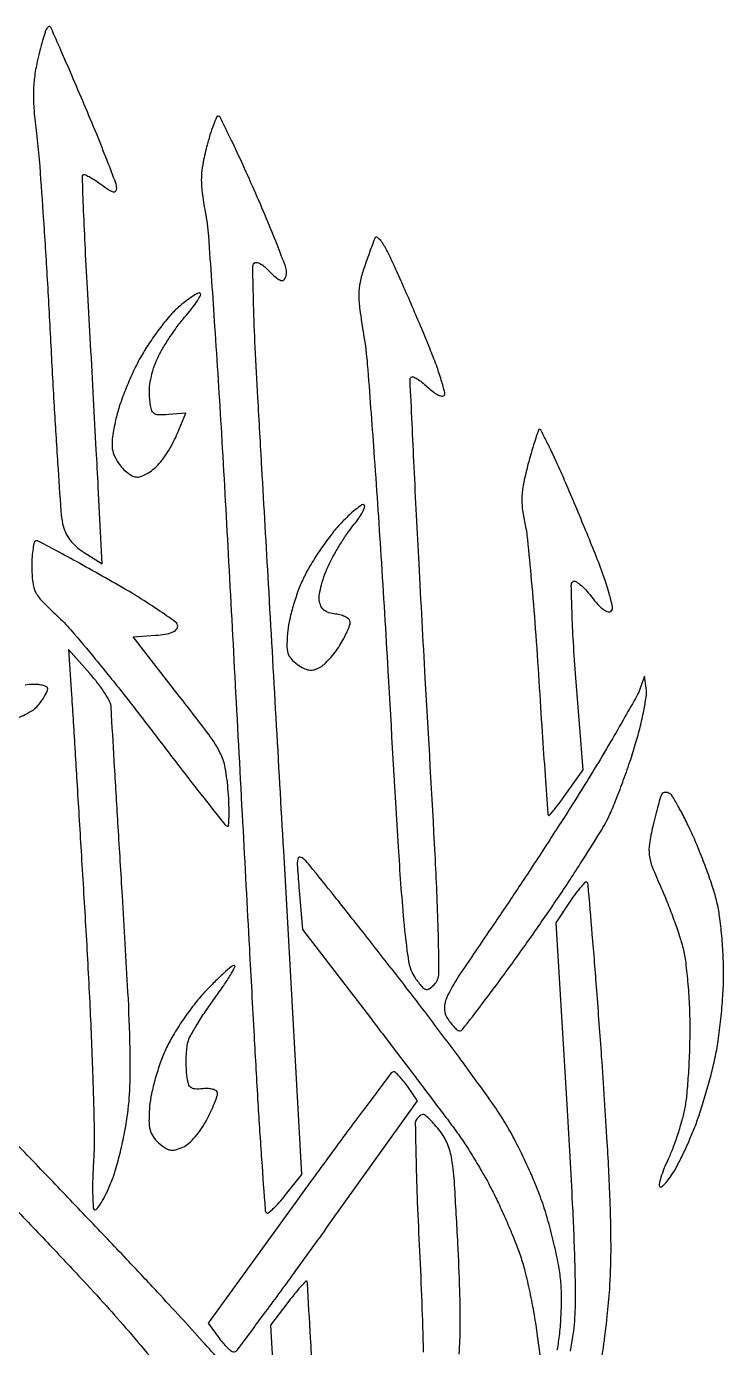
# Model space of a CAD drawing. Extents: x 0.5 to 33.1, y 0.3 to 33.5.
# Drawn here: x 21.99 to 33.11, y 11.34 to 32.39 of the extents above; entities that cross this region are included whole.
import ezdxf

# ---------------------------------------------------------------- set-up
doc = ezdxf.new("R2010")
doc.units = 0
doc.header["$MEASUREMENT"] = 0

msp = doc.modelspace()

# ---------------------------------------------------------------- linework, layer by layer
for points in [[(22.375317, 32.386279, 0.244953), (22.363025, 32.390908, 0.117207), (22.346748, 32.384899, 0.074443), (22.328645, 32.368515, 0.041497), (22.311728, 32.343979, 0.057462), (22.291403, 32.296684, 0.004487), (22.253087, 32.164492, 0.006072), (22.210599, 32.005415, 0.004604), (22.16773, 31.829964, 0.026224), (22.122482, 31.578449, 0.028589), (22.105512, 31.330747, 0.024008), (22.115885, 31.048763, 0.011448), (22.154894, 30.687864, -0.013684), (22.197977, 30.271872, -0.002), (22.258909, 29.425103, -0.00226), (22.322422, 28.423314, -0.001937), (22.380433, 27.3681, 0.001548), (22.435986, 26.343066, 0.002213), (22.492113, 25.43403, 0.001203), (22.54483, 24.665622, 0.03362), (22.572463, 24.466831, 0.05355), (22.615849, 24.332465, 0.055767), (22.68635, 24.212344, 0.052415), (22.785902, 24.104816, 0.038886), (22.915729, 24.007864), (23.200959, 23.827567), (23.139832, 25.047934, 0.000724), (23.109039, 25.645401, 0.000296), (23.065574, 26.456545, 0.000293), (23.017871, 27.327563, 0.000375), (22.972876, 28.1295, -0.001648), (22.934522, 28.845666, -0.002674), (22.907186, 29.454633, -0.000417), (22.886328, 29.99365, -0.187622), (22.897864, 30.02699, -0.330996), (22.921814, 30.032535, -0.019088), (22.993876, 29.997727, -0.022937), (23.082326, 29.945425, -0.01419), (23.18144, 29.876408, 0.013773), (23.306398, 29.789241, 0.082228), (23.378773, 29.75714, 0.273024), (23.417156, 29.768164, 0.191817), (23.4342, 29.810958, 0.090285), (23.418753, 29.895807, 0.002404), (23.282198, 30.253196, 0.004955), (23.115023, 30.672123, 0.003363), (22.916746, 31.14594, 0.000819), (22.716647, 31.6131, 0.001314), (22.544251, 32.010883, 0.000216), (22.390541, 32.362596, 0.079605)], [(25.051439, 30.9636, 0.302007), (25.02461, 30.945769, 0.009844), (24.974567, 30.819718, 0.015856), (24.921002, 30.661541, 0.009987), (24.86806, 30.473789, 0.018435), (24.805955, 30.193432, 0.039653), (24.783467, 29.97345, 0.037649), (24.795471, 29.745685, 0.01511), (24.844626, 29.437439, -0.029183), (24.895187, 29.050714, -0.001126), (24.995333, 27.610073, -0.002008), (25.10321, 25.903692, -0.001414), (25.211379, 23.9841, 0.000028), (25.322893, 21.902416, 0.000024), (25.440837, 19.704967, 0.000024), (25.548405, 17.70443, 0.000068), (25.623789, 16.307239, 0.001491), (25.684602, 15.241867, 0.002422), (25.743353, 14.337139, 0.000354), (25.79989, 13.535342, 0.180496), (25.820412, 13.490388, 0.375653), (25.851665, 13.4883, 0.022599), (25.929805, 13.553738, 0.024882), (26.024087, 13.649294, 0.014772), (26.127106, 13.771753), (26.38701, 14.099908), (26.095887, 19.253504, 0.000069), (25.975548, 21.378579, 0.000069), (25.854706, 23.502087, 0.000068), (25.748759, 25.3549, 0.000277), (25.683656, 26.4798, -0.003006), (25.641775, 27.279075, -0.004793), (25.616632, 27.96287, -0.00125), (25.60196, 28.557498, -0.199729), (25.625553, 28.617949, -0.239219), (25.661121, 28.630323, -0.079407), (25.715562, 28.613883, -0.058446), (25.779554, 28.572999, -0.037506), (25.843491, 28.512199, 0.021141), (25.90805, 28.446656, 0.025826), (25.973912, 28.39129, 0.025764), (26.032797, 28.351359, 0.136938), (26.069912, 28.341, 0.18215), (26.0972, 28.351282, 0.091016), (26.1204, 28.380653, 0.070934), (26.136119, 28.424337, 0.050987), (26.1414, 28.475989, 0.091093), (26.124393, 28.568567, 0.003062), (25.989503, 28.916867, 0.005703), (25.822428, 29.326787, 0.003934), (25.624303, 29.787289, 0.00372), (25.42204, 30.238266, 0.006037), (25.242722, 30.618059, 0.001592), (25.082569, 30.944273, 0.285184)], [(27.870369, 28.5525, 0.01029), (27.750126, 28.80228, 0.033819), (27.656579, 28.959463, 0.079957), (27.589841, 29.029115, 0.493808), (27.548986, 29.0178, 0.00751), (27.521642, 28.946931, 0.001628), (27.476652, 28.823666, 0.001697), (27.425523, 28.680636, 0.001623), (27.374593, 28.535119, 0.032381), (27.313992, 28.315028, 0.050157), (27.293603, 28.11915, 0.034803), (27.309618, 27.877181, 0.008267), (27.370905, 27.477619, -0.022769), (27.429288, 27.006136, -0.001443), (27.533503, 25.615211, -0.002119), (27.64592, 23.956294, -0.001573), (27.756568, 22.1229, 0.00071), (27.921058, 19.316825, 0.007235), (28.007807, 18.153659, 0.013871), (28.084263, 17.501209, 0.118632), (28.19275, 17.230026, 0.015125), (28.296216, 17.09306, 0.137618), (28.356527, 17.049997, 0.235135), (28.414276, 17.056686, 0.052096), (28.493921, 17.121264, 0.19762), (28.568424, 17.299873, 0.008403), (28.560164, 17.997882, 0.006414), (28.510501, 19.194851, 0.000667), (28.354014, 22.004985, -0.000929), (28.253319, 23.83044, -0.001529), (28.175748, 25.374657, -0.000126), (28.110818, 26.758646, -0.211059), (28.127731, 26.802331, -0.305166), (28.157459, 26.808141, -0.035272), (28.221258, 26.775744, -0.032875), (28.29926, 26.721676, -0.02059), (28.3833, 26.649, 0.026626), (28.468268, 26.577295, 0.041497), (28.549139, 26.526054, 0.050028), (28.615722, 26.499317, 0.273335), (28.651796, 26.508596, 0.266702), (28.664683, 26.556244, 0.008691), (28.608968, 26.754071, 0.014544), (28.529872, 26.991961, 0.009343), (28.425023, 27.26328, 0.00285), (28.296464, 27.573256, 0.00186), (28.144763, 27.929509, 0.001871), (27.99426, 28.275759, 0.003576)], [(24.765643, 28.137557, 0.329899), (24.733519, 28.142349, 0.019862), (24.644063, 28.090063, 0.023455), (24.535196, 28.013068, 0.014518), (24.41449, 27.91314, 0.035816), (24.276038, 27.77281, 0.01525), (24.110683, 27.566886, 0.014997), (23.946928, 27.335593, 0.019047), (23.810628, 27.112277, 0.019356), (23.689618, 26.874758, 0.013794), (23.571987, 26.600293, 0.013957), (23.4742, 26.331912, 0.028693), (23.415834, 26.116095, 0.012836), (23.367571, 25.852494, 0.056052), (23.360699, 25.69433, 0.081164), (23.390173, 25.56875, 0.046917), (23.462861, 25.431242, 0.044024), (23.529408, 25.346905, 0.044072), (23.609669, 25.275555, 0.047808), (23.691017, 25.226454, 0.112348), (23.759803, 25.2108, 0.093213), (23.830976, 25.224185, 0.03774), (23.920357, 25.267054, 0.035679), (24.012114, 25.329023, 0.03784), (24.092215, 25.402305, 0.034285), (24.170624, 25.498154, 0.016537), (24.258135, 25.630556, 0.016313), (24.340622, 25.77518, 0.022488), (24.404408, 25.910409), (24.536692, 26.227009), (24.260396, 26.205355, -0.026447), (24.093783, 26.201133, -0.186273), (24.020304, 26.231843, -0.163136), (23.981209, 26.306359, -0.019186), (23.958198, 26.495005, -0.044613), (23.959132, 26.646945, -0.032084), (23.986088, 26.814548, -0.030755), (24.03624, 26.985664, -0.031298), (24.106767, 27.148302, -0.020193), (24.192638, 27.301057, -0.011587), (24.307696, 27.47834, -0.011563), (24.431789, 27.651439, -0.018861), (24.545778, 27.791589, 0.014769), (24.64396, 27.910307, 0.02384), (24.719486, 28.017501, 0.020444), (24.770501, 28.105528, 0.328548)], [(30.175995, 25.9722, 0.319798), (30.159349, 25.96034, 0.003088), (30.109182, 25.812211, 0.008671), (30.054203, 25.636363, 0.005333), (29.995284, 25.427555, 0.014256), (29.923393, 25.128402, 0.037316), (29.894166, 24.90951, 0.043616), (29.899981, 24.709304, 0.026535), (29.939887, 24.475805, -0.030538), (29.982394, 24.214513, -0.00288), (30.043666, 23.56773, -0.00368), (30.106657, 22.794925, -0.002889), (30.163943, 21.956165, 0.000925), (30.21617, 21.144592, 0.001516), (30.263747, 20.457627, 0.00014), (30.308358, 19.843035, 0.180074), (30.318303, 19.821297, 0.439061), (30.33408, 19.821961, 0.004675), (30.41161, 19.915523, 0.010786), (30.501762, 20.031432, 0.006372), (30.604583, 20.173428), (30.86853, 20.547892), (30.754124, 22.012196, -0.004415), (30.714919, 22.578326, -0.006906), (30.69222, 23.066146, -0.002525), (30.68068, 23.483605, -0.198805), (30.704041, 23.543852, -0.336348), (30.743888, 23.550261, -0.046828), (30.81829, 23.501192, -0.038147), (30.908194, 23.416953, -0.022518), (31.002646, 23.304046, 0.021839), (31.105742, 23.180466, 0.050797), (31.195492, 23.100092, 0.081954), (31.267321, 23.064029, 0.278684), (31.3161, 23.07606, 0.253566), (31.336639, 23.145206, 0.016109), (31.284582, 23.357793, 0.01847), (31.195276, 23.637269, 0.008622), (31.060092, 23.992666, 0.002533), (30.912906, 24.35507, 0.001911), (30.747637, 24.75185, 0.001931), (30.589449, 25.123555, 0.004467), (30.467094, 25.40115, 0.004532), (30.365857, 25.62007, 0.007304), (30.275234, 25.804454, 0.002327), (30.194533, 25.96096, 0.279468)], [(27.378638, 24.763162, 0.360311), (27.341863, 24.766619, 0.01966), (27.241513, 24.692334, 0.023193), (27.120086, 24.585203, 0.014002), (26.985997, 24.44788, 0.022995), (26.839658, 24.273965, 0.013561), (26.680456, 24.053954, 0.013552), (26.53306, 23.825093, 0.022518), (26.423058, 23.623756, 0.023424), (26.334757, 23.419573, 0.016487), (26.25405, 23.182687, 0.016682), (26.191756, 22.950418, 0.033232), (26.16102, 22.762623, 0.016498), (26.146728, 22.535351, 0.076684), (26.162841, 22.405291, 0.113265), (26.213977, 22.312109, 0.058144), (26.314027, 22.223082, 0.037795), (26.413734, 22.163928, 0.081006), (26.498994, 22.137718, 0.093331), (26.580181, 22.141743, 0.064021), (26.666607, 22.174623, 0.061519), (26.73968, 22.226162, 0.023268), (26.828344, 22.314524, 0.022628), (26.916888, 22.42065, 0.025637), (26.991611, 22.530149, 0.014965), (27.054554, 22.64069, 0.017161), (27.107781, 22.749933, 0.016467), (27.146394, 22.844914, 0.087734), (27.156284, 22.899831, 0.20101), (27.139545, 22.940141, 0.070258), (27.088166, 22.978411, 0.056083), (27.012986, 23.009128, 0.040337), (26.92395, 23.026731, -0.047294), (26.814304, 23.049995, -0.099879), (26.738452, 23.091698, -0.112247), (26.690126, 23.155872, -0.070356), (26.663912, 23.246553, -0.078971), (26.665577, 23.346321, -0.023431), (26.69915, 23.495648, -0.022875), (26.75323, 23.662319, -0.022841), (26.822333, 23.823438, -0.015782), (26.90892, 23.988784, -0.011261), (27.015735, 24.168408, -0.011386), (27.125441, 24.335208, -0.023744), (27.219798, 24.458808, 0.021309), (27.297081, 24.559027, 0.033331), (27.353765, 24.651971, 0.035744), (27.386682, 24.727799, 0.288499)], [(22.146951, 24.1956, 0.343426), (22.120901, 24.175315, 0.021999), (22.10009, 24.074509, 0.024774), (22.085383, 23.941405, 0.015129), (22.0806, 23.783375, 0.027405), (22.094282, 23.533932, 0.091606), (22.141309, 23.377653, 0.074237), (22.24644, 23.231384, 0.014088), (22.48245, 23.001972, -0.029575), (22.702966, 22.773928, -0.004894), (23.096845, 22.306007, -0.00536), (23.549371, 21.745474, -0.004718), (24.009706, 21.151148, 0.001745), (24.445446, 20.581614, 0.002788), (24.82211, 20.098436, 0.000572), (25.155975, 19.676042, 0.140125), (25.194978, 19.648059, 0.49433), (25.217006, 19.662312, 0.012037), (25.224576, 19.80178, 0.01681), (25.223951, 19.982496, 0.009471), (25.211672, 20.201471, 0.025759), (25.164066, 20.575896, 0.074221), (25.080435, 20.823164, 0.042746), (24.905833, 21.101813, 0.004376), (24.432114, 21.719886), (23.695728, 22.663449), (24.051414, 22.689274, 0.021993), (24.208156, 22.707611, 0.05641), (24.317946, 22.738368, 0.091516), (24.383973, 22.780537, 0.207897), (24.4071, 22.833754, 0.242671), (24.372537, 22.900773, 0.006217), (24.084886, 23.100147, 0.011867), (23.730611, 23.327184, 0.007655), (23.310201, 23.574004, 0.002425), (22.884974, 23.812257, 0.003777), (22.516025, 24.013006, 0.00115), (22.194708, 24.183757, 0.122142)], [(23.005301, 22.0806), (22.666051, 22.4613), (22.71319, 21.7422, -0.00101), (22.740974, 21.304839, -0.000129), (22.798559, 20.364542, -0.000151), (22.866278, 19.248515, -0.000126), (22.93761, 18.0621, -0.00282), (23.00352, 16.846357, -0.003606), (23.049838, 15.725776, -0.003333), (23.075412, 14.793738, -0.021012), (23.065311, 14.31855, 0.008588), (23.05147, 14.018487, 0.014365), (23.051422, 13.765874, 0.008042), (23.060547, 13.561505, 0.396544), (23.087649, 13.536, 0.243741), (23.124038, 13.55486, 0.017079), (23.189066, 13.654043, 0.021124), (23.260656, 13.783872, 0.014134), (23.331912, 13.93785, 0.028406), (23.404956, 14.138978, 0.011488), (23.482434, 14.420467, 0.011324), (23.552149, 14.727934, 0.014115), (23.602306, 15.0165, 0.027801), (23.644724, 15.495756, 0.013663), (23.648011, 16.108212, 0.008084), (23.613679, 17.008249, 0.001822), (23.524976, 18.537528, -0.000238), (23.457578, 19.639122, -0.000366), (23.400375, 20.592991, -0.000116), (23.351587, 21.419882, -0.010708), (23.347075, 21.540828, 0.115975), (23.325769, 21.625402, 0.021692), (23.245638, 21.765003, 0.022179), (23.135363, 21.923182, 0.018683)], [(31.876117, 21.84572), (31.845681, 22.0383), (31.779615, 21.847874, -0.042687), (31.725264, 21.725925, -0.002811), (31.537021, 21.389556, -0.004057), (31.306836, 20.991181, -0.003018), (31.046536, 20.555049, -0.005135), (30.726726, 20.03854, -0.002529), (30.310021, 19.388033, -0.002509), (29.870547, 18.716968, -0.003656), (29.475908, 18.130277, 0.002272), (28.906003, 17.28807, 0.029777), (28.715219, 16.963068, 0.095702), (28.658846, 16.767365, 0.160102), (28.697171, 16.602096, 0.023441), (28.750608, 16.522674, 0.02888), (28.807903, 16.454217, 0.029533), (28.861326, 16.403732, 0.147655), (28.898774, 16.387682, 0.261866), (28.946765, 16.408003, 0.001461), (29.259607, 16.815183, 0.005656), (29.61367, 17.289846, 0.003501), (30.019401, 17.855088, 0.005181), (30.436092, 18.457407, 0.005785), (30.8249, 19.046629, 0.005361), (31.14478, 19.555727, 0.030269), (31.295623, 19.8387, 0.013459), (31.398194, 20.079749, 0.006763), (31.515308, 20.389135, 0.00671), (31.627858, 20.712522, 0.009878), (31.717249, 20.99972, 0.011106), (31.787493, 21.264008, 0.012987), (31.842004, 21.517768, 0.011981), (31.877185, 21.733489, 0.073745)], [(32.249379, 20.16673, 0.069355), (32.212328, 20.183058, 0.087892), (32.175172, 20.186834, 0.103991), (32.143746, 20.177753, 0.141883), (32.122702, 20.15733, 0.058077), (32.103535, 20.112306, 0.004041), (32.065653, 19.979746, 0.005696), (32.023455, 19.820405, 0.004254), (31.980433, 19.643826, 0.019461), (31.926316, 19.364781, 0.071051), (31.924377, 19.18494, 0.060932), (31.972648, 18.998077, 0.011831), (32.107989, 18.676327, -0.010383), (32.205484, 18.446412, -0.007307), (32.305941, 18.184064, -0.007377), (32.394723, 17.930113, -0.015328), (32.454908, 17.729101, -0.032196), (32.49897, 17.507051, -0.010532), (32.535775, 17.175209, -0.010446), (32.561237, 16.804091, -0.01161), (32.569996, 16.445097, -0.008354), (32.564419, 16.086113, -0.00754), (32.546846, 15.715019, -0.007576), (32.521045, 15.38299, -0.023684), (32.489778, 15.161211, -0.019599), (32.445443, 14.968932, -0.011729), (32.378534, 14.74411, -0.011736), (32.301302, 14.523104, -0.019939), (32.225132, 14.34271, 0.01403), (32.158364, 14.189657, 0.021294), (32.109861, 14.052846, 0.017099), (32.079675, 13.941142, 0.259375), (32.090295, 13.903905, 0.378295), (32.11961, 13.902083, 0.038085), (32.175846, 13.953159, 0.03294), (32.242928, 14.034199, 0.018902), (32.313302, 14.139809, 0.019766), (32.392569, 14.281365, 0.008318), (32.488313, 14.477413, 0.008214), (32.583843, 14.690621, 0.010596), (32.664154, 14.8896, 0.013286), (32.741121, 15.110083, 0.006675), (32.82713, 15.392177, 0.006623), (32.908359, 15.686429, 0.00975), (32.97121, 15.9471, 0.018597), (33.021823, 16.225384, 0.009598), (33.065424, 16.576577, 0.009528), (33.096481, 16.939912, 0.014234), (33.108509, 17.2584, 0.013917), (33.102769, 17.567795, 0.010886), (33.079892, 17.902946, 0.011038), (33.044889, 18.214162, 0.026286), (33.001715, 18.4428, 0.018886), (32.938954, 18.663581, 0.00853), (32.840917, 18.948138, 0.008431), (32.727104, 19.245346, 0.011404), (32.613656, 19.5097, 0.008215), (32.501941, 19.744181, 0.011298), (32.393382, 19.950862, 0.008139), (32.29675, 20.118654, 0.120181)], [(25.306802, 17.4276, 0.177677), (25.262751, 17.411436, 0.007878), (25.138383, 17.30255, 0.012468), (24.993618, 17.165009, 0.008507), (24.83576, 17.001898, 0.023464), (24.667126, 16.803751, 0.015015), (24.48947, 16.559145, 0.015089), (24.329505, 16.308451, 0.027104), (24.216066, 16.092448, 0.022532), (24.12866, 15.876334, 0.015881), (24.049316, 15.626505, 0.016068), (23.988598, 15.382226, 0.032183), (23.95945, 15.185565, 0.017338), (23.948407, 14.956305, 0.063502), (23.964826, 14.812109, 0.089706), (24.013028, 14.703923, 0.059359), (24.10261, 14.601092, 0.03571), (24.204515, 14.521321, 0.10581), (24.286481, 14.488397, 0.1099), (24.372886, 14.492531, 0.04022), (24.488598, 14.534393, 0.0753), (24.580438, 14.594281, 0.030493), (24.686008, 14.700641, 0.029318), (24.787582, 14.830956, 0.032942), (24.868954, 14.967446, 0.010014), (24.935062, 15.103701, 0.01239), (24.990885, 15.233232, 0.010784), (25.032419, 15.343387, 0.084953), (25.0416, 15.397032, 0.246104), (25.024282, 15.430084, 0.08165), (24.973259, 15.454269, 0.059006), (24.898071, 15.466542, 0.037074), (24.80895, 15.463852, -0.038997), (24.677302, 15.460384, -0.186656), (24.609966, 15.490509, -0.149877), (24.572049, 15.562722, -0.022687), (24.548917, 15.726156, -0.01927), (24.541901, 15.849751, -0.015076), (24.543511, 15.984125, -0.015328), (24.552634, 16.109248, -0.035632), (24.568968, 16.201807, -0.063797), (24.609536, 16.305378, -0.011116), (24.714571, 16.487564, -0.011914), (24.848445, 16.696871, -0.010431), (24.998026, 16.909201, 0.008567), (25.139265, 17.10811, 0.01578), (25.246149, 17.27532, 0.012182), (25.319758, 17.406043, 0.565701)], [(27.848789, 15.734444, 0.229891), (27.811914, 15.71562, 0.000409), (27.381971, 15.145427, 0.002847), (26.900892, 14.498698, 0.001744), (26.340632, 13.730904), (24.890165, 11.72852), (25.067428, 11.488759, 0.021791), (25.140371, 11.398596, 0.031469), (25.212952, 11.326204, 0.032282), (25.276611, 11.277141, 0.23252), (25.313906, 11.272069, 0.153254), (25.358481, 11.30429, 0.000476), (25.781157, 11.872214, 0.002636), (26.256367, 12.519091, 0.001639), (26.807356, 13.28272), (28.231591, 15.2703), (28.069035, 15.50295, 0.015728), (28.002565, 15.591981, 0.021937), (27.937283, 15.666919, 0.019218), (27.879765, 15.722901, 0.190628)]]:
    msp.add_lwpolyline(points, format="xyb", close=True)
for points in [[(21.820627, 21.353426, 0.018014), (22.068735, 21.478788, 0.096865), (22.184198, 21.575453, 0.018153), (22.2417, 21.651986, 0.02135), (22.290278, 21.728555, 0.020834), (22.325396, 21.795844, 0.110279), (22.3344, 21.836172, 0.263101), (22.31823, 21.864775, 0.061756), (22.266059, 21.88797, 0.048002), (22.190883, 21.903136, 0.030665), (22.10175, 21.906867, 0.042712), (21.973096, 21.893327, 0.008926)], [(30.457776, 11.30351, 0.020364), (30.495747, 11.56215, 0.013881), (30.518701, 11.858539, 0.013933), (30.52509, 12.153416, 0.021731), (30.512482, 12.407124, 0.023773), (30.475842, 12.665915, 0.010818), (30.404641, 13.00026, 0.010685), (30.314254, 13.350123, 0.014436), (30.216741, 13.661969, 0.017508), (30.094935, 13.978882, 0.010605), (29.929883, 14.345354, 0.01062), (29.750375, 14.70261, 0.018343), (29.584125, 14.990605, 0.015921), (29.354787, 15.331608, 0.003181), (28.922515, 15.92416, 0.00336), (28.410116, 16.607588, 0.003128), (27.876269, 17.3007, 0.001168), (27.360753, 17.958247, 0.001722), (26.904797, 18.532952, 0.000783), (26.513517, 19.021091, 0.033055), (26.422962, 19.1196, 0.146238), (26.357252, 19.153057, 0.42097), (26.319769, 19.126501, 0.057423), (26.314252, 18.997647, 0.003707), (26.344058, 18.622794), (26.398306, 17.999088), (27.47773, 16.592394, -0.000755), (27.913429, 16.022817, -0.000853), (28.329953, 15.47466, -0.000778), (28.682605, 15.007406, -0.004686), (28.863129, 14.7627, -0.013499), (28.999432, 14.563134, -0.007256), (29.157207, 14.310198, -0.00722), (29.310712, 14.047464, -0.011237), (29.434578, 13.816269, -0.009851), (29.548565, 13.580102, -0.00634), (29.671795, 13.302138, -0.006372), (29.785489, 13.027012, -0.011903), (29.86933, 12.801069, -0.021931), (29.941259, 12.557957, -0.009094), (30.017937, 12.223883, -0.008977), (30.087266, 11.862376, -0.011448), (30.13752, 11.52675, 0.006825), (30.179612, 11.226721, 0.011186)], [(31.119526, 10.851223, 0.006595), (31.192707, 11.339644, 0.006564), (31.254228, 11.839726, 0.010245), (31.292702, 12.271904, 0.016652), (31.31401, 12.880509, 0.009046), (31.30174, 13.628871, 0.006575), (31.254965, 14.610027, 0.002491), (31.164811, 15.978798, 0.001249), (31.087547, 17.031721, 0.002035), (31.016116, 17.924752, 0.000255), (30.948918, 18.719075, 0.176935), (30.93119, 18.75721, 0.413044), (30.905331, 18.757262, 0.017435), (30.836146, 18.683669, 0.021335), (30.753609, 18.580972, 0.012433), (30.663127, 18.451367), (30.43458, 18.106008), (30.613372, 15.123054, -0.001931), (30.696887, 13.63339, -0.006474), (30.735195, 12.656547, -0.009267), (30.740414, 11.980052, -0.032919), (30.707233, 11.5479, -0.01327), (30.661744, 11.281278, -0.00803)], [(28.894994, 11.236508, 0.01338), (28.91096, 11.68512, 0.010348), (28.904193, 12.254703, 0.004708), (28.872923, 12.99896, 0.002611), (28.819848, 13.935218, 0.023887), (28.775236, 14.340569, 0.056637), (28.707097, 14.586268, 0.071578), (28.588716, 14.789897, 0.012054), (28.505772, 14.889657, 0.016755), (28.426469, 14.974573, 0.013238), (28.357519, 15.040053, 0.164769), (28.324843, 15.054119, 0.12348), (28.298604, 15.049728, 0.054677), (28.267925, 15.032131, 0.04947), (28.237859, 15.005285, 0.047407), (28.213168, 14.972693, 0.143867), (28.193471, 14.900908, 0.00123), (28.205298, 14.322105, 0.00419), (28.226176, 13.65464, 0.002673), (28.261105, 12.878843, -0.003495), (28.296532, 12.062098, -0.003813), (28.319347, 11.268277, -0.003577)], [(25.08953, 11.120101, 0.001551), (24.802993, 11.439361, 0.001947), (24.458779, 11.817528, 0.001547), (24.084272, 12.223244, 0.002209), (23.627118, 12.71109, 0.000979), (23.01947, 13.351303, 0.000968), (22.373106, 14.027017, 0.001306), (21.78544, 14.6358, 0.003722)], [(21.672178, 13.702847, -0.001793), (22.293984, 13.051768, -0.001811), (22.862399, 12.447937, -0.00473), (23.265304, 12.008551, -0.00572), (23.619683, 11.60549, -0.003687), (24.021494, 11.130758, -0.003706)], [(26.578544, 10.51613, 0.001222), (26.524489, 11.493979, 0.000088), (26.473643, 12.372032, 0.18975), (26.462628, 12.395856, 0.417311), (26.444803, 12.395357, 0.005712), (26.363877, 12.306854, 0.012009), (26.269288, 12.195747, 0.007137), (26.16174, 12.05915), (25.88598, 11.698432), (26.066664, 8.550306)]]:
    msp.add_lwpolyline(points, format="xyb")

doc.saveas('drawing.dxf')
